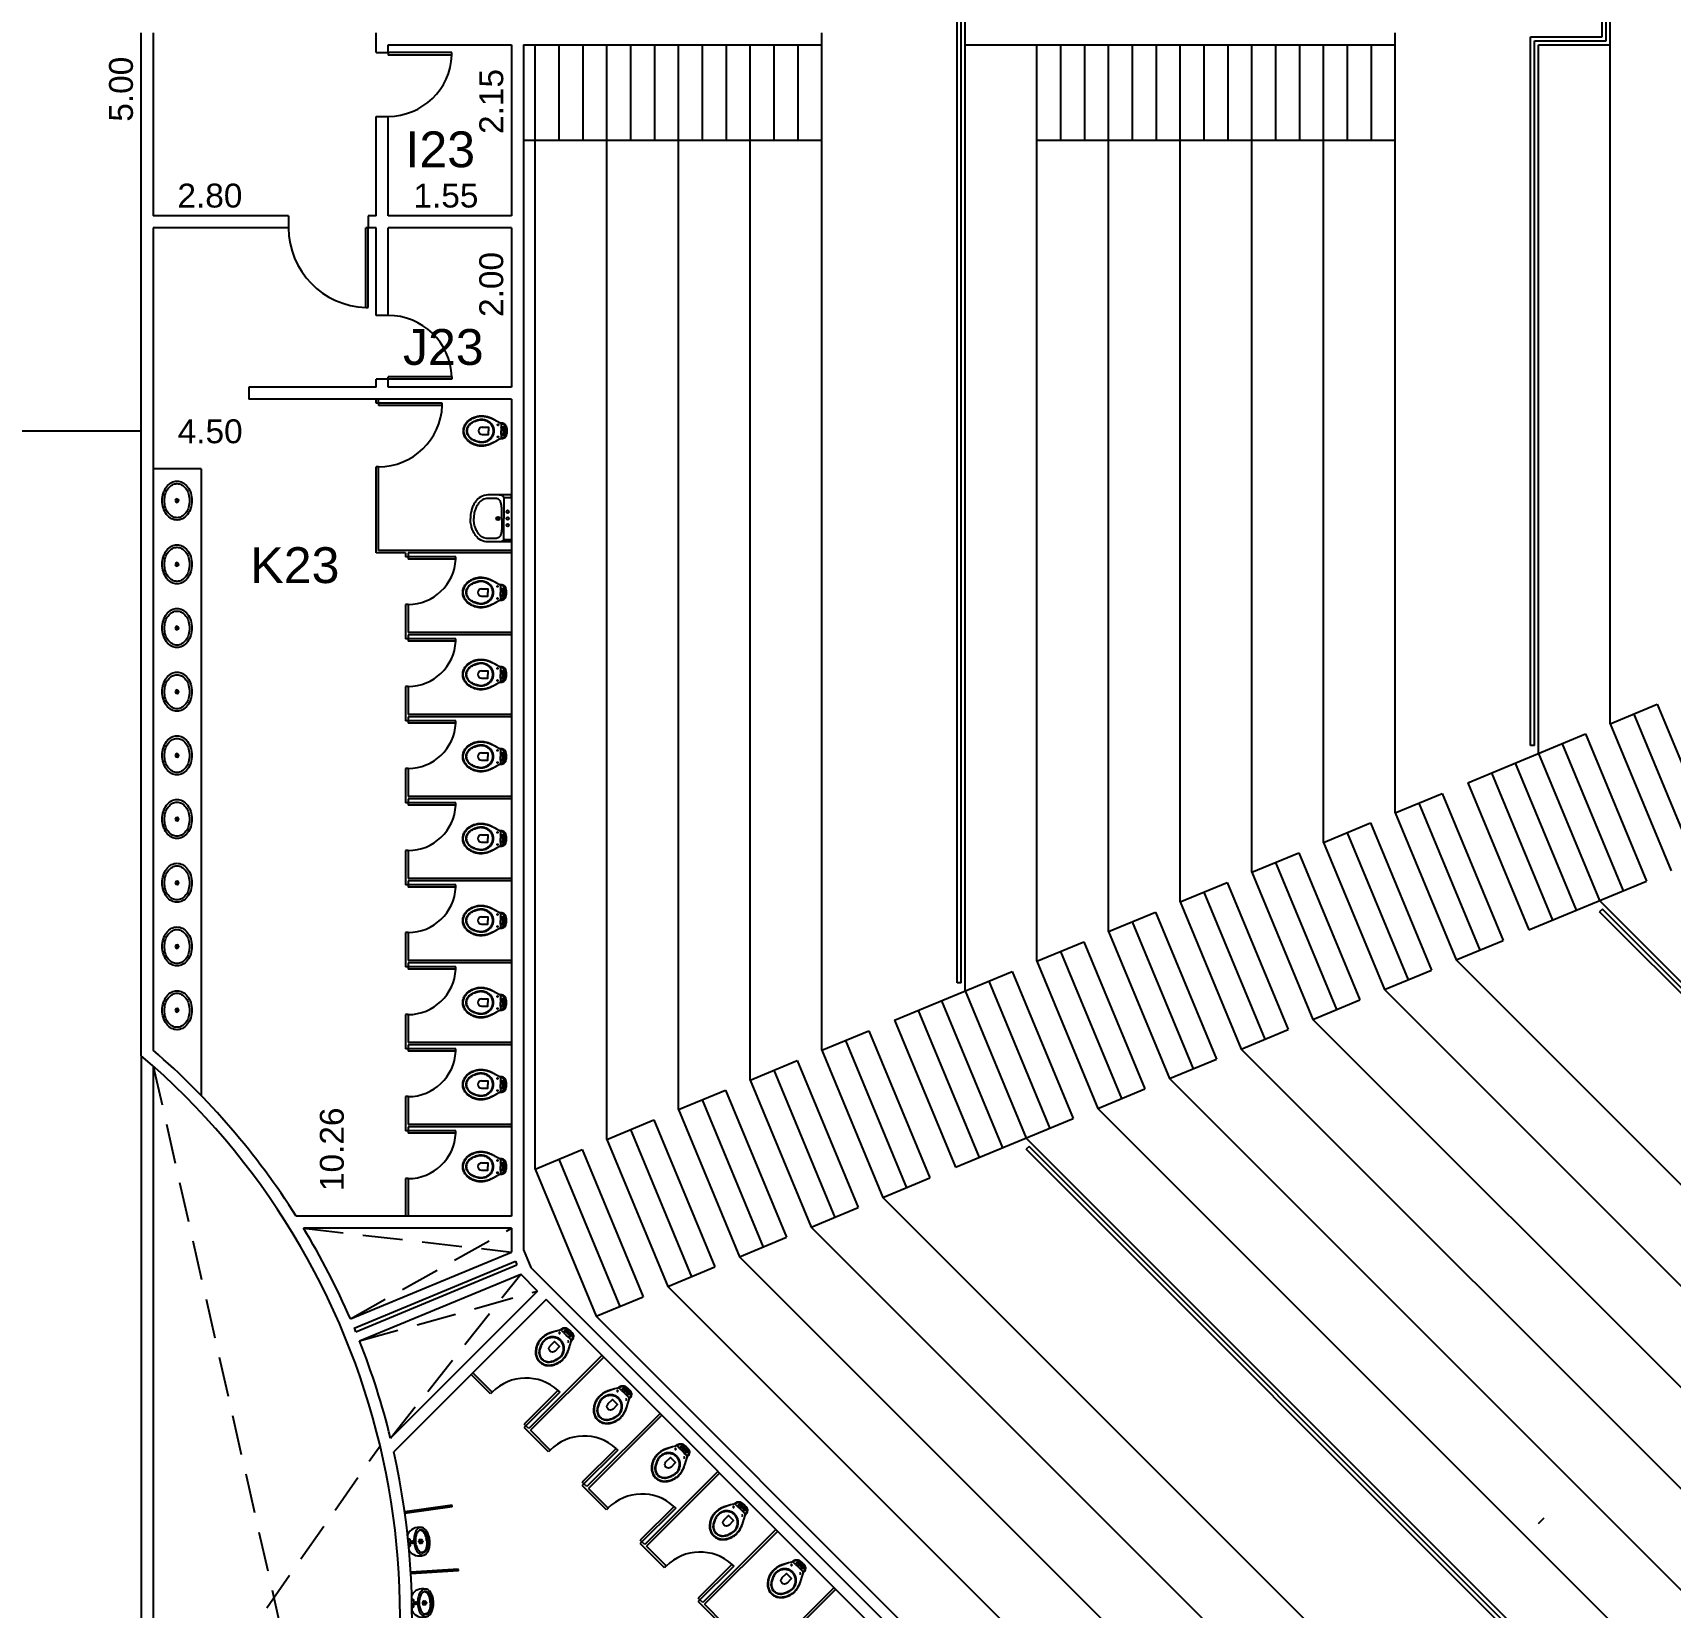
# Model space of a CAD drawing. Extents: x 964 to 1225, y -27 to 210.
# Drawn here: x 1040.62 to 1061.18, y 112.3 to 132.08 of the extents above; entities that cross this region are included whole.
import ezdxf

# ---------------------------------------------------------------- set-up
doc = ezdxf.new("R2010")
doc.units = 0
doc.header["$LTSCALE"] = 2
doc.header["$PDMODE"] = 3
doc.linetypes.add('DASHDOT2', pattern=[12.7, 6.35, -3.175, 0, -3.175])
doc.linetypes.add('HIDDEN', pattern=[0.375, 0.25, -0.125])
doc.layers.get('0').update_dxf_attribs({"linetype": 'CONTINUOUS'})
doc.layers.get('DEFPOINTS').update_dxf_attribs({"linetype": 'CONTINUOUS'})
for name, color, linetype in [('ARQUIBANCADA-ARY', 2, 'CONTINUOUS'), ('DIVISÓRIAS-ARY', 2, 'CONTINUOUS'), ('ESQUADRIA-ARY', 2, 'CONTINUOUS'), ('INDIC-CORTE-TBS', 4, 'DASHDOT2'), ('L_DECA', 7, 'CONTINUOUS'), ('MOBILIÁRIO-ARY', 7, 'CONTINUOUS'), ('PAREDE-ALTA-ARY', 1, 'CONTINUOUS'), ('PEÇAS-SANIT-ARY', 7, 'CONTINUOUS'), ('RAMPA-ARY', 2, 'CONTINUOUS'), ('RAMPA-PROJ-ARY', 7, 'HIDDEN'), ('TEXTO-PB-COR-ARY', 12, 'CONTINUOUS'), ('TEXTO-PB-COTAS-ARY', 12, 'CONTINUOUS')]:
    doc.layers.add(name, color=color, linetype=linetype)
doc.styles.add('ARIAL', font='arial.ttf', dxfattribs={"height": 0.5})
doc.styles.add('SEM_ESCALA', font='arial.ttf')
doc.dimstyles.new('DIMTIC100-ARY', dxfattribs={"dimtxt": 0.3, "dimasz": 0.12, "dimexe": 0.1, "dimexo": 0.15, "dimgap": 0.1, "dimtad": 1, "dimjust": 1, "dimtoh": 1, "dimrnd": 0.01, "dimzin": 0, "dimdsep": 46, "dimtxsty": 'SEM_ESCALA', "dimblk1": 'NONE', "dimblk2": 'NONE', "dimsah": 1, "dimcen": -0.1, "dimdle": 0.06, "dimse1": 1, "dimse2": 1, "dimsd1": 1, "dimsd2": 1, "dimclrd": 1, "dimclre": 1, "dimclrt": 2, "dimadec": 0, "dimazin": 0, "dimtfac": 1, "dimtix": 1, "dimtmove": 2, "dimatfit": 3, "dimldrblk": 'NONE', "dimfxl": 1, "dimtolj": 1, "dimtzin": 0, "dimarcsym": 0})

# ---------------------------------------------------------------- blocks, each defined once
blk = doc.blocks.new('CUB01')
at = {"layer": 'L_DECA'}
blk.add_lwpolyline([(-24.5, -18.7, 0.124977), (-22.8, -25.6, 0.105809), (-17.3, -31.9, 0.086634), (-9.6, -35.9, 0.076682), (0, -37.4, 0.076682), (9.6, -35.9, 0.086634), (17.3, -31.9, 0.105809), (22.8, -25.6, 0.124977), (24.5, -18.7, 0.124977), (22.8, -11.8, 0.105809), (17.3, -5.5, 0.086634), (9.6, -1.5, 0.076682), (0, 0, 0.076682), (-9.6, -1.5, 0.086634), (-17.3, -5.5, 0.105809), (-22.8, -11.8, 0.124977)], format="xyb", close=True, dxfattribs=at)
at = {"layer": 'L_DECA', "color": 1}
blk.add_lwpolyline([(0.1, -2.9, 0.074123), (-8.3, -4.1, 0.084852), (-15, -7.5, 0.106323), (-19.8, -12.9, 0.128843), (-21.3, -18.6, 0.128843), (-19.8, -24.4, 0.106323), (-15, -29.8, 0.084852), (-8.3, -33.1, 0.074123), (0.1, -34.4, 0.074123), (8.6, -33.1, 0.084852), (15.3, -29.8, 0.106323), (20, -24.4, 0.128843), (21.5, -18.6, 0.128843), (20, -12.9, 0.106323), (15.3, -7.5, 0.084852), (8.6, -4.1, 0.074123)], format="xyb", close=True, dxfattribs=at)
for radius in [2.25, 1.06]:
    blk.add_circle((0.1, -18.7), radius, dxfattribs=at)
blk = doc.blocks.new('DUO04')
at = {"layer": 'L_DECA'}
blk.add_line((-27.8, 0), (27.8, 0), dxfattribs=at)
at = {"layer": 'L_DECA', "color": 1}
for p, q in [((-26.5, -9.9), (-26.5, 0)), ((26.5, -9.9), (26.5, 0)), ((-26.5, -9.9), (0, -9.9)), ((26.5, -9.9), (0, -9.9))]:
    blk.add_line(p, q, dxfattribs=at)
at = {"layer": 'L_DECA', "color": 7}
for points in [[(-27.8, 0), (-27.8, 0), (-28.5, -0.1), (-29.1, -0.3), (-29.4, -0.8), (-29.5, -1.4), (-29.5, -23.9)], [(27.8, 0), (27.8, 0), (28.5, -0.1), (29.1, -0.3), (29.4, -0.8), (29.5, -1.4), (29.5, -23.9)], [(-29.5, -23.9), (-29.5, -29.7), (-29.5, -29.7), (-29.4, -32.1), (-28.9, -34.4), (-28.2, -36.5), (-27.2, -38.6), (-26.1, -40.5), (-24.7, -42.2), (-23.1, -43.8), (-21.3, -45.2), (-21.3, -45.2), (-20.2, -45.9), (-19.1, -46.6), (-18, -47.2), (-16.9, -47.9), (-15.7, -48.4), (-14.5, -49), (-13.3, -49.4), (-12.1, -49.9), (-10.8, -50.3), (-9.5, -50.5), (-8.2, -50.9), (-6.7, -51.1), (-4.8, -51.4), (-2.9, -51.5), (-1.4, -51.5), (0, -51.5)], [(29.5, -23.9), (29.5, -29.7), (29.5, -29.7), (29.4, -32.1), (28.9, -34.4), (28.2, -36.5), (27.2, -38.6), (26.1, -40.5), (24.7, -42.2), (23.1, -43.8), (21.3, -45.2), (21.3, -45.2), (20.2, -45.9), (19.1, -46.6), (18, -47.2), (16.9, -47.9), (15.7, -48.4), (14.5, -49), (13.3, -49.4), (12.1, -49.9), (10.8, -50.3), (9.5, -50.5), (8.2, -50.9), (6.7, -51.1), (4.8, -51.4), (2.9, -51.5), (1.4, -51.5), (0, -51.5)]]:
    blk.add_lwpolyline(points, dxfattribs=at)
at = {"layer": 'L_DECA', "color": 1}
for points in [[(-26.5, -9.9), (-26.9, -10), (-27.5, -10.1), (-28, -10.6), (-28.4, -11.2), (-28.7, -11.9), (-29, -12.7), (-29.2, -13.7), (-29.4, -15), (-29.5, -16.8)], [(0, -12.4), (0, -12.4), (-0.8, -12.4), (-1.4, -12.4), (-1.1, -12.4), (-1.8, -12.4), (-2.5, -12.4), (-3.3, -12.4), (-3.9, -12.4), (-4.7, -12.4), (-7.9, -12.4), (-8.6, -12.4), (-9.3, -12.4), (-10, -12.4), (-10.7, -12.4), (-11.4, -12.4), (-12, -12.4), (-12.7, -12.4), (-12.7, -12.4), (-13.7, -12.4), (-14.7, -12.5), (-15.8, -12.6), (-16.8, -12.8), (-17.8, -13), (-18.8, -13.2), (-19.8, -13.5), (-20.8, -13.7), (-20.8, -13.7), (-21.7, -14.1), (-22.6, -14.7), (-23.3, -15.4), (-23.9, -16.1), (-24.5, -17), (-24.8, -18), (-25.1, -19), (-25.2, -20), (-25.2, -20), (-25.2, -21.8), (-25.2, -23.1), (-25.2, -23.9)], [(0, -12.4), (0, -12.4), (0.8, -12.4), (1.4, -12.4), (1.1, -12.4), (1.8, -12.4), (2.5, -12.4), (3.3, -12.4), (3.9, -12.4), (4.7, -12.4), (7.9, -12.4), (8.6, -12.4), (9.3, -12.4), (10, -12.4), (10.7, -12.4), (11.4, -12.4), (12, -12.4), (12.7, -12.4), (12.7, -12.4), (13.7, -12.4), (14.7, -12.5), (15.8, -12.6), (16.8, -12.8), (17.8, -13), (18.8, -13.2), (19.8, -13.5), (20.8, -13.7), (20.8, -13.7), (21.7, -14.1), (22.6, -14.7), (23.3, -15.4), (23.9, -16.1), (24.5, -17), (24.8, -18), (25.1, -19), (25.2, -20), (25.2, -20), (25.2, -21.8), (25.2, -23.1), (25.2, -23.9)], [(26.5, -9.9), (26.9, -10), (27.5, -10.1), (28, -10.6), (28.4, -11.2), (28.7, -11.9), (29, -12.7), (29.2, -13.7), (29.4, -15), (29.5, -16.8)], [(-25.2, -23.9), (-25.2, -27.3), (-25.2, -29.6), (-25.2, -29.6), (-25, -31.4), (-24.8, -33.1), (-24.2, -34.8), (-23.5, -36.3), (-22.6, -37.8), (-21.6, -39.1), (-20.4, -40.4), (-19.1, -41.4), (-19.1, -41.4), (-18.1, -42.1), (-17.1, -42.7), (-16.2, -43.3), (-15.2, -43.9), (-14.1, -44.4), (-13, -44.8), (-11.9, -45.3), (-10.8, -45.7), (-9.7, -46.1), (-8.6, -46.4), (-6.7, -46.8), (-5.2, -47), (-3.3, -47.2), (-2.1, -47.2), (-1, -47.2), (0, -47.2)], [(25.2, -23.9), (25.2, -27.3), (25.2, -29.6), (25.2, -29.6), (25, -31.4), (24.8, -33.1), (24.2, -34.8), (23.5, -36.3), (22.6, -37.8), (21.6, -39.1), (20.4, -40.4), (19.1, -41.4), (19.1, -41.4), (18.1, -42.1), (17.1, -42.7), (16.2, -43.3), (15.2, -43.9), (14.1, -44.4), (13, -44.8), (11.9, -45.3), (10.8, -45.7), (9.7, -46.1), (8.6, -46.4), (6.7, -46.8), (5.2, -47), (3.3, -47.2), (2.1, -47.2), (1, -47.2), (0, -47.2)]]:
    blk.add_lwpolyline(points, dxfattribs=at)
for centre, radius in [((-8.5, -4.9), 1.75), ((0, -17), 2.25), ((0, -4.9), 1.75), ((0, -17), 0.981), ((8.5, -4.9), 1.75)]:
    blk.add_circle(centre, radius, dxfattribs=at)
blk = doc.blocks.new('RAV10')
at = {"layer": 'L_DECA'}
blk.add_lwpolyline([(4.6, -12.9), (8.2, -12.9), (8.2, -12.9), (8.7, -13), (9.2, -13.2), (9.6, -13.5), (9.9, -14), (10.1, -14.3), (10.1, -14.3), (10.1, -14.3), (10.1, -14.3), (10.1, -14.3), (10.1, -14.3), (12.2, -18), (12.2, -18), (12.5, -18.6), (12.8, -19.1), (13.1, -19.6), (13.3, -20.1), (13.3, -20.1), (13.6, -20.6), (13.9, -21.1), (14.2, -21.5), (14.5, -22.1), (14.7, -22.6), (15, -23.1), (15.3, -23.6), (15.5, -24.1), (15.5, -24.1), (15.9, -24.8), (16.3, -25.6), (16.6, -26.3), (16.9, -27), (17.2, -27.8), (17.5, -28.6), (17.8, -29.4), (18, -30.2), (18, -30.2), (18.3, -31.4), (18.6, -32.6), (18.8, -33.9), (19, -35.2), (19.1, -36.4), (19.1, -37.7), (19.1, -39), (19, -40.3), (19, -40.3), (18.8, -41.6), (18.6, -42.9), (18.2, -44.2), (17.9, -45.5), (17.4, -46.8), (16.9, -48), (16.4, -49.3), (15.8, -50.4), (15.8, -50.4), (15.2, -51.4), (14.6, -52.3), (13.9, -53.1), (13.3, -53.9), (12.5, -54.8), (11.7, -55.5), (10.9, -56.3), (10.1, -57), (10.1, -57), (9, -57.8), (7.9, -58.5), (6.6, -59.1), (5.4, -59.6), (4.1, -60), (2.8, -60.3), (1.4, -60.4), (0, -60.5), (0, -60.5), (-1.4, -60.4), (-2.7, -60.3), (-4, -60), (-5.3, -59.6), (-6.6, -59.1), (-7.8, -58.5), (-9, -57.8), (-10.1, -57), (-10.1, -57), (-10.9, -56.3), (-11.7, -55.5), (-12.5, -54.8), (-13.2, -53.9), (-13.9, -53.1), (-14.5, -52.3), (-15.1, -51.4), (-15.7, -50.4), (-15.7, -50.4), (-16.3, -49.3), (-16.9, -48), (-17.4, -46.8), (-17.8, -45.5), (-18.2, -44.2), (-18.5, -42.9), (-18.7, -41.6), (-19, -40.3), (-19, -40.3), (-19, -39), (-19, -37.7), (-19, -36.4), (-18.9, -35.2), (-18.7, -33.9), (-18.5, -32.6), (-18.2, -31.4), (-17.9, -30.2), (-17.9, -30.2), (-17.7, -29.4), (-17.4, -28.6), (-17.1, -27.8), (-16.9, -27), (-16.6, -26.3), (-16.2, -25.6), (-15.8, -24.8), (-15.5, -24.1), (-15.5, -24.1), (-15.2, -23.6), (-15, -23.1), (-14.7, -22.6), (-14.4, -22.1), (-14.2, -21.5), (-13.9, -21.1), (-13.6, -20.6), (-13.3, -20.1), (-13.3, -20.1), (-13.1, -19.6), (-12.8, -19.1), (-12.4, -18.6), (-12.1, -18), (-10.1, -14.3), (-10.1, -14.3), (-10.1, -14.3), (-10.1, -14.3), (-10.1, -14.3), (-10.1, -14.3), (-9.8, -14), (-9.8, -14), (-9.6, -13.5), (-9.1, -13.2), (-8.6, -13), (-8.1, -12.9), (-4.5, -12.9)], dxfattribs=at)
at = {"layer": 'L_DECA', "color": 1}
for points in [[(12.2, -18), (13.3, -20.1), (13.3, -20.1), (13.6, -20.6), (13.8, -21.1), (14.1, -21.5), (14.3, -22.1), (14.5, -22.6), (14.7, -23.1), (15, -23.6), (15.2, -24.1), (15.2, -24.1), (15.5, -24.8), (15.9, -25.6), (16.2, -26.3), (16.6, -27.1), (16.9, -27.8), (17.1, -28.5), (17.4, -29.4), (17.6, -30.2), (17.6, -30.2), (17.9, -31.4), (18.1, -32.6), (18.3, -33.9), (18.5, -35.2), (18.5, -36.4), (18.5, -37.7), (18.5, -39), (18.4, -40.3), (18.4, -40.3), (18.2, -41.6), (17.9, -42.9), (17.6, -44.2), (17.2, -45.5), (16.7, -46.8), (16.2, -48), (15.6, -49.3), (15, -50.4), (15, -50.4), (14.4, -51.2), (13.9, -52), (13.3, -52.8), (12.8, -53.5), (12.2, -54.2), (11.5, -54.9), (10.9, -55.5), (10.1, -56.2), (10.1, -56.2), (9, -57.1), (7.9, -57.8), (6.6, -58.4), (5.4, -58.9), (4.1, -59.3), (2.8, -59.6), (1.4, -59.8), (0, -59.8), (0, -59.8), (-1.4, -59.8), (-2.7, -59.6), (-4.1, -59.3), (-5.3, -58.9), (-6.6, -58.4), (-7.8, -57.8), (-9, -57.1), (-10.1, -56.2), (-10.1, -56.2), (-10.8, -55.5), (-11.5, -54.9), (-12.1, -54.2), (-12.7, -53.5), (-13.3, -52.8), (-13.9, -52), (-14.4, -51.2), (-14.9, -50.4), (-14.9, -50.4), (-15.5, -49.3), (-16.1, -48), (-16.6, -46.8), (-17.1, -45.5), (-17.5, -44.2), (-17.9, -42.9), (-18.1, -41.6), (-18.3, -40.3), (-18.3, -40.3), (-18.4, -39.1), (-18.5, -37.7), (-18.5, -36.4), (-18.4, -35.2), (-18.2, -33.9), (-18, -32.6), (-17.8, -31.4), (-17.5, -30.2), (-17.5, -30.2), (-17.3, -29.4), (-17, -28.6), (-16.8, -27.8), (-16.5, -27.1), (-16.2, -26.3), (-15.8, -25.6), (-15.5, -24.8), (-15.2, -24.1), (-15.2, -24.1), (-15, -23.6), (-14.7, -23.1), (-14.5, -22.6), (-14.2, -22.1), (-14, -21.5), (-13.7, -21.1), (-13.5, -20.6), (-13.2, -20.1), (-12.1, -18)], [(-7.7, -9.4), (-8.1, -10.1), (-8.5, -10.8), (-8.6, -11.4), (-8.8, -12.2), (-8.8, -13.1)], [(-5.1, -12.9), (-5.1, -9.7), (-5.1, -7.8), (-5.1, -7.8), (-5.2, -7.6), (-5.3, -7.5), (-5.5, -7.4), (-5.9, -7.6), (-5.9, -7.6), (-6.4, -8), (-7.1, -8.6), (-7.7, -9.4)], [(5.1, -9.3), (5, -8.9), (4.6, -8.3), (3.9, -7.8), (3.1, -7.7), (0, -7.7), (-3.1, -7.7), (-3.1, -7.7), (-3.9, -7.8), (-4.5, -8.3), (-5, -8.9), (-5.1, -9.7)], [(4.6, -12.9), (4.6, -12.9), (4.2, -12.9), (3.9, -12.6), (3.6, -12.4), (3.6, -12), (3.6, -10.7), (3.6, -10.7), (3.6, -10.5), (3.6, -10.4), (3.7, -10.2), (3.9, -10.1), (3.9, -10.1), (3.9, -9.9), (3.9, -9.7), (3.8, -9.5), (3.6, -9.4), (0, -9.4), (-3.5, -9.4), (-3.5, -9.4), (-3.7, -9.5), (-3.9, -9.7), (-3.9, -9.9), (-3.8, -10.1), (-3.8, -10.1), (-3.6, -10.2), (-3.6, -10.4), (-3.5, -10.5), (-3.5, -10.7), (-3.5, -12), (-3.5, -12), (-3.6, -12.4), (-3.8, -12.6), (-4.1, -12.9), (-4.5, -12.9)], [(3.7, -10.3), (0, -10.3), (-3.6, -10.3)], [(5.1, -12.9), (5.1, -9.7), (5.1, -7.8), (5.1, -7.8), (5.2, -7.6), (5.3, -7.5), (5.5, -7.4), (5.9, -7.6), (5.9, -7.6), (6.4, -8), (7.1, -8.6), (7.7, -9.4)], [(7.7, -9.4), (8.1, -10.1), (8.5, -10.8), (8.6, -11.4), (8.8, -12.2), (8.8, -13.1)], [(-12.9, -30.2), (-12.9, -30.2), (-12.4, -29.3), (-11.9, -28.4), (-11.2, -27.7), (-10.6, -26.9), (-9.9, -26.2), (-9.2, -25.6), (-8.4, -25), (-7.5, -24.4), (-6.7, -23.9), (-5.8, -23.5), (-4.9, -23.1), (-3.9, -22.8), (-3, -22.6), (-2, -22.4), (-1, -22.3), (0, -22.2), (0, -22.2), (1, -22.3), (2, -22.4), (3, -22.6), (4, -22.8), (5, -23.1), (5.8, -23.5), (6.8, -23.9), (7.6, -24.4), (8.5, -25), (9.3, -25.6), (10, -26.2), (10.6, -26.9), (11.3, -27.7), (12, -28.4), (12.5, -29.3), (13, -30.2), (13, -30.2), (13.6, -31.3), (14, -32.6), (14.3, -33.8), (14.6, -35.1), (14.7, -36.4), (14.7, -37.7), (14.7, -39), (14.4, -40.3), (14.4, -40.3), (14.2, -41.6), (13.8, -42.9), (13.4, -44.2), (12.9, -45.5), (12.4, -46.8), (11.7, -48), (11.1, -49.3), (10.4, -50.4), (10.4, -50.4), (9.4, -51.7), (8.4, -52.8), (7.2, -53.8), (5.9, -54.6), (4.5, -55.2), (3.1, -55.8), (1.5, -56.1), (0, -56.2), (0, -56.2), (-1.5, -56.1), (-3.1, -55.8), (-4.4, -55.2), (-5.8, -54.6), (-7.1, -53.8), (-8.3, -52.8), (-9.3, -51.7), (-10.3, -50.4), (-10.3, -50.4), (-11, -49.3), (-11.7, -48), (-12.3, -46.8), (-12.8, -45.5), (-13.3, -44.2), (-13.7, -42.9), (-14.1, -41.6), (-14.4, -40.3), (-14.4, -40.3), (-14.6, -39), (-14.7, -37.7), (-14.6, -36.4), (-14.5, -35.1), (-14.2, -33.8), (-13.9, -32.6), (-13.5, -31.3), (-12.9, -30.2)], [(-12, -30.2), (-12, -30.2), (-11.5, -29.4), (-11, -28.6), (-10.4, -27.9), (-9.8, -27.2), (-9.1, -26.7), (-8.5, -26.1), (-7.7, -25.5), (-6.9, -25), (-6.1, -24.6), (-5.3, -24.2), (-4.5, -23.9), (-3.6, -23.6), (-2.8, -23.4), (-1.8, -23.2), (-0.9, -23.2), (0, -23.1), (0, -23.1), (0.9, -23.2), (1.9, -23.2), (2.8, -23.4), (3.6, -23.6), (4.5, -23.9), (5.4, -24.2), (6.2, -24.6), (7, -25), (7.7, -25.5), (8.5, -26.1), (9.2, -26.7), (9.8, -27.2), (10.4, -27.9), (11, -28.6), (11.5, -29.4), (12, -30.2), (12, -30.2), (12.7, -31.3), (13.2, -32.6), (13.6, -33.8), (13.9, -35), (14.1, -36.4), (14.1, -37.7), (14.1, -39), (13.9, -40.3), (13.9, -40.3), (13.6, -41.7), (13.2, -43), (12.8, -44.3), (12.3, -45.5), (11.7, -46.9), (11.1, -48.1), (10.4, -49.3), (9.6, -50.4), (9.6, -50.4), (8.8, -51.6), (7.8, -52.6), (6.7, -53.5), (5.5, -54.2), (4.2, -54.8), (2.8, -55.3), (1.5, -55.5), (0, -55.7), (0, -55.7), (-1.5, -55.5), (-2.8, -55.3), (-4.2, -54.8), (-5.4, -54.2), (-6.6, -53.5), (-7.7, -52.6), (-8.7, -51.6), (-9.6, -50.4), (-9.6, -50.4), (-10.3, -49.3), (-11, -48.1), (-11.7, -46.9), (-12.2, -45.5), (-12.7, -44.3), (-13.1, -43), (-13.5, -41.7), (-13.8, -40.3), (-13.8, -40.3), (-14, -39), (-14.1, -37.7), (-14, -36.4), (-13.9, -35), (-13.6, -33.8), (-13.2, -32.6), (-12.7, -31.3), (-12, -30.2)], [(-4.5, -37), (-4.5, -29), (0, -29)], [(4.6, -37), (4.6, -29), (0, -29)]]:
    blk.add_lwpolyline(points, dxfattribs=at)
at = {"layer": 'L_DECA', "color": 7}
for points in [[(10.1, -14.3), (10.1, -14.3), (10.1, -14.3), (10.1, -14.3), (10.1, -14.3), (10.1, -14.3), (9.6, -11.3), (9.6, -11.3), (9.3, -10.2), (8.9, -9.3), (8.3, -8.5), (7.7, -7.7), (6.9, -7), (6.1, -6.5), (5.1, -6.2), (4.1, -5.9), (4.1, -5.9), (3.6, -5.8), (3.1, -5.7), (2.6, -5.6), (2, -5.6), (1.5, -5.6), (1, -5.5), (0.5, -5.5), (0, -5.5), (0, -5.5), (-0.5, -5.5), (-1, -5.5), (-1.5, -5.6), (-2, -5.6), (-2.5, -5.6), (-3, -5.7), (-3.5, -5.8), (-4, -5.9), (-4, -5.9), (-5, -6.2), (-6, -6.5), (-6.9, -7), (-7.6, -7.7), (-8.2, -8.5), (-8.8, -9.3), (-9.3, -10.2), (-9.6, -11.3), (-10, -14.3), (-10, -14.3), (-10, -14.3), (-10, -14.3), (-10, -14.3), (-10.1, -14.3)], [(-4.5, -12.9), (0, -12.9)], [(4.6, -12.9), (0, -12.9)]]:
    blk.add_lwpolyline(points, dxfattribs=at)
at = {"layer": 'L_DECA', "color": 1}
for centre in [(-7.6, -17), (7.6, -17)]:
    blk.add_circle(centre, 0.672, dxfattribs=at)
blk.add_arc((0, -37), 4.56, 180, 0, dxfattribs=at)
blk = doc.blocks.new('MIC01')
at = {"layer": 'L_DECA'}
blk.add_line((-10, 0), (10, 0), dxfattribs=at)
at = {"layer": 'L_DECA', "color": 1}
for p, q in [((-5.3, 0), (-4.5, -2.2)), ((5.3, 0), (4.5, -2.2)), ((-4.5, -2.2), (0, -2.2)), ((4.5, -2.2), (0, -2.2))]:
    blk.add_line(p, q, dxfattribs=at)
for points in [[(0, -7.1, 0.058109), (-7, -8, 0.07175), (-12.3, -10.1, 0.106494), (-16.3, -13.6, 0.158235), (-17.4, -17.1, 0.158235)], [(0, -23.1, -0.04416), (-5.4, -22.6, -0.058504), (-9.4, -21.4, -0.100522), (-12.6, -19.1, -0.041446), (-13.7, -17.2, -0.101301), (-14.1, -15.3, -0.003595), (-14.1, -15.1)], [(17.4, -17.1, 0.158235), (16.3, -13.6, 0.106494), (12.3, -10.1, 0.07175), (7, -8, 0.058109), (0, -7.1, 0.058109)], [(0, -23.1, 0.04416), (5.4, -22.6, 0.058504), (9.4, -21.4, 0.100522), (12.6, -19.1, 0.041446), (13.7, -17.2, 0.101301), (14.1, -15.3, 0.003595), (14.1, -15.1)]]:
    blk.add_lwpolyline(points, format="xyb", dxfattribs=at)
at = {"layer": 'L_DECA'}
blk.add_lwpolyline([(-17.4, -17.1, 0.158235), (-16.3, -20.6, 0.106494), (-12.3, -24.1, 0.07175), (-7, -26.2, 0.058109), (0, -27, 0.058109), (7, -26.2, 0.07175), (12.3, -24.1, 0.106494), (16.3, -20.6, 0.158235), (17.4, -17.1, 0.158235)], format="xyb", dxfattribs=at)
at = {"layer": 'L_DECA', "color": 1}
blk.add_lwpolyline([(0, -9, 0.056411), (-5.8, -9.7, 0.070161), (-10.3, -11.4, 0.106104), (-13.6, -14.3, 0.161988), (-14.5, -17.1, 0.161988), (-13.6, -19.9, 0.106104), (-10.3, -22.8, 0.070161), (-5.8, -24.5, 0.056411), (0, -25.1, 0.056411), (5.8, -24.5, 0.070161), (10.3, -22.8, 0.106104), (13.6, -19.9, 0.161988), (14.5, -17.1, 0.161988), (13.6, -14.3, 0.106104), (10.3, -11.4, 0.070161), (5.8, -9.7, 0.056411)], format="xyb", close=True, dxfattribs=at)
for centre, radius in [((-2, -14.6), 0.51), ((-2, -16.7), 0.51), ((0, -4.7), 1.76), ((0, -4.7), 0.844), ((0, -13.6), 0.51), ((0, -15.7), 0.51), ((0, -17.8), 0.51), ((2, -14.6), 0.51), ((2, -16.7), 0.51)]:
    blk.add_circle(centre, radius, dxfattribs=at)
at = {"layer": 'L_DECA'}
for centre, start, end in [((-2.6, -13.5), 118.7979, 195.9069), ((2.6, -13.5), 344.0931, 61.2021)]:
    blk.add_arc(centre, 15.4, start, end, dxfattribs=at)
blk = doc.blocks.new('*D44')
at = {"layer": 'DEFPOINTS', "color": 0, "linetype": 'ByBlock', "ltscale": 0.5}
for p in [(1036.98, 127.077), (1041.98, 127.077), (1041.98, 127.077)]:
    blk.add_point(p, dxfattribs=at)
at = {"color": 2, "linetype": 'ByBlock', "ltscale": 0.5, "insert": (1037.689, 127.33), "char_height": 0.3, "attachment_point": 5, "style": 'SEM_ESCALA'}
blk.add_mtext('\\A1;5.00', dxfattribs=at)
blk = doc.blocks.new('_NONE')
at = {"color": 0, "linetype": 'ByBlock', "ltscale": 0.5}
blk.add_circle((0, 0), 0.25, dxfattribs=at)
blk = doc.blocks.new('*D45')
at = {"layer": 'DEFPOINTS', "color": 0, "linetype": 'ByBlock', "ltscale": 0.5}
for p in [(1041.98, 132.077), (1041.98, 127.077), (1041.98, 127.077)]:
    blk.add_point(p, dxfattribs=at)
at = {"color": 2, "linetype": 'ByBlock', "ltscale": 0.5, "insert": (1041.727, 131.368), "char_height": 0.3, "attachment_point": 5, "rotation": 90, "style": 'SEM_ESCALA'}
blk.add_mtext('\\A1;5.00', dxfattribs=at)
blk = doc.blocks.new('*D57')
at = {"layer": 'DEFPOINTS', "color": 0, "linetype": 'ByBlock', "ltscale": 0.5}
for p in [(1042.13, 129.777), (1044.93, 129.777), (1044.93, 129.777)]:
    blk.add_point(p, dxfattribs=at)
at = {"color": 2, "linetype": 'ByBlock', "ltscale": 0.5, "insert": (1042.842, 130.03), "char_height": 0.3, "attachment_point": 5, "style": 'SEM_ESCALA'}
blk.add_mtext('\\A1;2.80', dxfattribs=at)
blk = doc.blocks.new('*D58')
at = {"layer": 'DEFPOINTS', "color": 0, "linetype": 'ByBlock', "ltscale": 0.5}
for p in [(1046.63, 131.927), (1046.63, 129.777), (1046.63, 129.777)]:
    blk.add_point(p, dxfattribs=at)
at = {"color": 2, "linetype": 'ByBlock', "ltscale": 0.5, "insert": (1046.377, 131.214), "char_height": 0.3, "attachment_point": 5, "rotation": 90, "style": 'SEM_ESCALA'}
blk.add_mtext('\\A1;2.15', dxfattribs=at)
blk = doc.blocks.new('*D59')
at = {"layer": 'DEFPOINTS', "color": 0, "linetype": 'ByBlock', "ltscale": 0.5}
for p in [(1046.63, 129.627), (1046.63, 127.627), (1046.63, 127.627)]:
    blk.add_point(p, dxfattribs=at)
at = {"color": 2, "linetype": 'ByBlock', "ltscale": 0.5, "insert": (1046.377, 128.916), "char_height": 0.3, "attachment_point": 5, "rotation": 90, "style": 'SEM_ESCALA'}
blk.add_mtext('\\A1;2.00', dxfattribs=at)
blk = doc.blocks.new('*D60')
at = {"layer": 'DEFPOINTS', "color": 0, "linetype": 'ByBlock', "ltscale": 0.5}
for p in [(1045.08, 129.777), (1046.63, 129.777), (1046.63, 129.777)]:
    blk.add_point(p, dxfattribs=at)
at = {"color": 2, "linetype": 'ByBlock', "ltscale": 0.5, "insert": (1045.806, 130.03), "char_height": 0.3, "attachment_point": 5, "style": 'SEM_ESCALA'}
blk.add_mtext('\\A1;1.55', dxfattribs=at)
blk = doc.blocks.new('*D61')
at = {"layer": 'DEFPOINTS', "color": 0, "linetype": 'ByBlock', "ltscale": 0.5}
for p in [(1042.13, 127.233), (1046.63, 127.233), (1046.63, 126.817)]:
    blk.add_point(p, dxfattribs=at)
at = {"color": 2, "linetype": 'ByBlock', "ltscale": 0.5, "insert": (1042.845, 127.07), "char_height": 0.3, "attachment_point": 5, "style": 'SEM_ESCALA'}
blk.add_mtext('\\A1;4.50', dxfattribs=at)
blk = doc.blocks.new('*D62')
at = {"layer": 'DEFPOINTS', "color": 0, "linetype": 'ByBlock', "ltscale": 0.5}
for p in [(1043.925, 127.477), (1044.628, 127.477), (1043.925, 117.214)]:
    blk.add_point(p, dxfattribs=at)
at = {"color": 2, "linetype": 'ByBlock', "ltscale": 0.5, "insert": (1044.375, 118.055), "char_height": 0.3, "attachment_point": 5, "rotation": 90, "style": 'SEM_ESCALA'}
blk.add_mtext('\\A1;10.26', dxfattribs=at)

msp = doc.modelspace()

# ---------------------------------------------------------------- linework, layer by layer
at = {"layer": 'ARQUIBANCADA-ARY'}
for p, q in [((1052.327, 120.044), (1052.327, 149.111)), ((1060.377, 131.977), (1060.377, 137.177)), ((1060.427, 131.927), (1060.427, 137.227)), ((1060.327, 132.027), (1060.327, 137.127)), ((1057.727, 131.927), (1057.727, 132.077)), ((1059.427, 132.027), (1060.327, 132.027)), ((1046.927, 117.807), (1046.927, 131.927)), ((1047.227, 130.727), (1047.227, 131.927)), ((1047.527, 130.727), (1047.527, 131.927)), ((1047.827, 118.18), (1047.827, 131.927)), ((1048.127, 130.727), (1048.127, 131.927)), ((1048.427, 130.727), (1048.427, 131.927)), ((1048.727, 118.553), (1048.727, 131.927)), ((1049.027, 130.727), (1049.027, 131.927)), ((1049.327, 130.727), (1049.327, 131.927)), ((1049.627, 118.925), (1049.627, 131.927)), ((1049.927, 130.727), (1049.927, 131.927)), ((1050.227, 130.727), (1050.227, 131.927)), ((1050.527, 119.298), (1050.527, 131.927)), ((1052.327, 131.927), (1057.727, 131.927)), ((1053.227, 120.417), (1053.227, 131.927)), ((1053.527, 130.727), (1053.527, 131.927)), ((1053.827, 130.727), (1053.827, 131.927)), ((1054.127, 120.789), (1054.127, 131.927)), ((1054.427, 130.727), (1054.427, 131.927)), ((1054.727, 130.727), (1054.727, 131.927)), ((1055.027, 121.162), (1055.027, 131.927)), ((1055.327, 130.727), (1055.327, 131.927)), ((1055.627, 130.727), (1055.627, 131.927)), ((1055.927, 121.535), (1055.927, 131.927)), ((1056.227, 130.727), (1056.227, 131.927)), ((1056.527, 130.727), (1056.527, 131.927)), ((1056.827, 121.908), (1056.827, 131.927)), ((1057.127, 130.727), (1057.127, 131.927)), ((1057.427, 130.727), (1057.427, 131.927)), ((1057.727, 122.28), (1057.727, 131.927)), ((1059.477, 131.977), (1060.377, 131.977)), ((1059.527, 131.927), (1060.427, 131.927)), ((1059.527, 123.026), (1059.527, 131.927)), ((1060.427, 123.399), (1060.427, 131.927)), ((1046.78, 130.727), (1050.527, 130.727)), ((1053.227, 130.727), (1057.727, 130.727)), ((1060.427, 123.399), (1061.018, 123.644)), ((1061.018, 123.644), (1061.784, 121.796)), ((1060.427, 123.399), (1061.192, 121.551)), ((1060.723, 123.521), (1061.488, 121.674)), ((1058.64, 122.659), (1060.118, 123.271)), ((1060.118, 123.271), (1060.884, 121.423)), ((1059.527, 123.026), (1060.292, 121.178)), ((1059.823, 123.149), (1060.588, 121.301)), ((1058.936, 122.781), (1059.701, 120.933)), ((1059.231, 122.904), (1059.997, 121.056)), ((1058.64, 122.659), (1059.405, 120.811)), ((1057.727, 122.28), (1058.318, 122.525)), ((1058.023, 122.403), (1058.788, 120.555)), ((1058.318, 122.525), (1059.084, 120.678)), ((1056.827, 121.908), (1057.418, 122.153)), ((1057.418, 122.153), (1058.184, 120.305)), ((1057.727, 122.28), (1058.492, 120.433)), ((1057.123, 122.03), (1057.888, 120.182)), ((1055.927, 121.535), (1056.518, 121.78)), ((1056.518, 121.78), (1057.284, 119.932)), ((1056.827, 121.908), (1057.592, 120.06)), ((1055.927, 121.535), (1056.692, 119.687)), ((1056.223, 121.657), (1056.988, 119.81)), ((1055.027, 121.162), (1055.618, 121.407)), ((1055.618, 121.407), (1056.384, 119.559)), ((1059.405, 120.811), (1060.884, 121.423)), ((1055.027, 121.162), (1055.792, 119.314)), ((1055.323, 121.285), (1056.088, 119.437)), ((1066.586, 114.884), (1060.292, 121.178)), ((1054.127, 120.789), (1054.718, 121.034)), ((1054.718, 121.034), (1055.484, 119.186)), ((1054.127, 120.789), (1054.892, 118.942)), ((1054.423, 120.912), (1055.188, 119.064)), ((1053.227, 120.417), (1053.818, 120.661)), ((1053.523, 120.539), (1054.288, 118.691)), ((1053.818, 120.661), (1054.584, 118.814)), ((1058.492, 120.433), (1059.084, 120.678)), ((1053.227, 120.417), (1053.992, 118.569)), ((1057.592, 120.06), (1058.184, 120.305)), ((1065.313, 113.612), (1058.492, 120.433)), ((1051.44, 119.676), (1052.918, 120.289)), ((1052.623, 120.166), (1053.388, 118.318)), ((1052.918, 120.289), (1053.684, 118.441)), ((1052.031, 119.921), (1052.797, 118.074)), ((1052.327, 120.044), (1053.092, 118.196)), ((1056.692, 119.687), (1057.284, 119.932)), ((1064.677, 112.975), (1057.592, 120.06)), ((1051.736, 119.799), (1052.501, 117.951)), ((1064.041, 112.339), (1056.692, 119.687)), ((1050.527, 119.298), (1051.118, 119.543)), ((1051.118, 119.543), (1051.884, 117.695)), ((1051.44, 119.676), (1052.205, 117.829)), ((1055.792, 119.314), (1056.384, 119.559)), ((1050.527, 119.298), (1051.292, 117.45)), ((1050.823, 119.421), (1051.588, 117.573)), ((1063.404, 111.702), (1055.792, 119.314)), ((1049.627, 118.925), (1050.218, 119.17)), ((1050.218, 119.17), (1050.984, 117.323)), ((1054.892, 118.942), (1055.484, 119.186)), ((1049.627, 118.925), (1050.392, 117.078)), ((1049.923, 119.048), (1050.688, 117.2)), ((1062.768, 111.066), (1054.892, 118.942)), ((1048.727, 118.553), (1049.318, 118.797)), ((1049.023, 118.675), (1049.788, 116.827)), ((1049.318, 118.797), (1050.084, 116.95)), ((1053.992, 118.569), (1054.584, 118.814)), ((1053.992, 118.569), (1054.584, 118.814)), ((1048.727, 118.553), (1049.492, 116.705)), ((1062.132, 110.43), (1053.992, 118.569)), ((1047.827, 118.18), (1048.418, 118.425)), ((1048.123, 118.302), (1048.888, 116.454)), ((1048.418, 118.425), (1049.184, 116.577)), ((1052.205, 117.829), (1053.684, 118.441)), ((1046.927, 117.807), (1047.518, 118.052)), ((1047.518, 118.052), (1048.284, 116.204)), ((1047.827, 118.18), (1048.592, 116.332)), ((1073.646, 97.643), (1053.092, 118.196)), ((1047.223, 117.929), (1047.988, 116.082)), ((1046.927, 117.807), (1047.692, 115.959)), ((1051.292, 117.45), (1051.884, 117.695)), ((1060.222, 108.52), (1051.292, 117.45)), ((1050.392, 117.078), (1050.984, 117.323)), ((1059.586, 107.884), (1050.392, 117.078)), ((1049.492, 116.705), (1050.084, 116.95)), ((1058.95, 107.248), (1049.492, 116.705)), ((1048.592, 116.332), (1049.184, 116.577)), ((1047.692, 115.959), (1048.284, 116.204)), ((1058.313, 106.611), (1048.592, 116.332)), ((1057.677, 105.975), (1047.692, 115.959))]:
    msp.add_line(p, q, dxfattribs=at)
at = {"layer": 'DIVISÓRIAS-ARY'}
for p, q in [((1045.879, 131.827), (1045.08, 131.827)), ((1045.08, 131.827), (1045.08, 131.797)), ((1045.879, 131.797), (1045.879, 131.827)), ((1045.879, 131.797), (1045.08, 131.797)), ((1044.8, 128.628), (1044.8, 129.627)), ((1044.83, 129.627), (1044.8, 129.627)), ((1044.83, 128.628), (1044.83, 129.627)), ((1044.8, 128.628), (1044.83, 128.628)), ((1045.879, 127.757), (1045.08, 127.757)), ((1045.08, 127.727), (1045.08, 127.757)), ((1045.879, 127.727), (1045.08, 127.727)), ((1045.879, 127.757), (1045.879, 127.727)), ((1044.93, 127.427), (1044.93, 127.477)), ((1045.759, 127.427), (1044.93, 127.427)), ((1044.96, 127.427), (1044.96, 127.477)), ((1044.96, 127.427), (1044.96, 127.397)), ((1045.759, 127.397), (1044.96, 127.397)), ((1045.759, 127.397), (1045.759, 127.427)), ((1044.93, 125.547), (1044.93, 126.627)), ((1044.96, 126.627), (1044.93, 126.627)), ((1044.96, 125.577), (1044.96, 126.627)), ((1045.3, 125.547), (1044.93, 125.547)), ((1046.63, 125.577), (1044.96, 125.577)), ((1045.3, 125.547), (1045.3, 125.497)), ((1045.3, 125.547), (1045.3, 125.497)), ((1045.929, 125.497), (1045.3, 125.497)), ((1046.63, 125.547), (1045.33, 125.547)), ((1045.33, 125.547), (1045.33, 125.497)), ((1045.33, 125.547), (1045.33, 125.497)), ((1045.33, 125.497), (1045.33, 125.467)), ((1045.929, 125.467), (1045.33, 125.467)), ((1045.929, 125.467), (1045.929, 125.497)), ((1045.33, 124.897), (1045.3, 124.897)), ((1045.3, 124.897), (1045.3, 124.467)), ((1045.33, 124.897), (1045.33, 124.547)), ((1045.929, 124.467), (1045.3, 124.467)), ((1046.63, 124.547), (1045.33, 124.547)), ((1046.63, 124.517), (1045.33, 124.517)), ((1045.33, 124.517), (1045.33, 124.467)), ((1045.33, 124.467), (1045.33, 124.437)), ((1045.929, 124.437), (1045.33, 124.437)), ((1045.929, 124.437), (1045.929, 124.467)), ((1045.33, 123.867), (1045.3, 123.867)), ((1045.3, 123.867), (1045.3, 123.437)), ((1045.33, 123.867), (1045.33, 123.517)), ((1045.929, 123.437), (1045.3, 123.437)), ((1046.63, 123.517), (1045.33, 123.517)), ((1046.63, 123.487), (1045.33, 123.487)), ((1045.33, 123.487), (1045.33, 123.407)), ((1045.33, 123.487), (1045.33, 123.437)), ((1045.33, 123.437), (1045.33, 123.407)), ((1045.929, 123.407), (1045.33, 123.407)), ((1045.929, 123.407), (1045.929, 123.437)), ((1045.33, 122.837), (1045.3, 122.837)), ((1045.3, 122.837), (1045.3, 122.407)), ((1045.33, 122.837), (1045.33, 122.487)), ((1045.929, 122.407), (1045.3, 122.407)), ((1046.63, 122.487), (1045.33, 122.487)), ((1046.63, 122.487), (1045.33, 122.487)), ((1046.63, 122.457), (1045.33, 122.457)), ((1045.33, 122.457), (1045.33, 122.377)), ((1045.33, 122.457), (1045.33, 122.407)), ((1045.33, 122.407), (1045.33, 122.377)), ((1045.929, 122.377), (1045.33, 122.377)), ((1045.929, 122.377), (1045.929, 122.407)), ((1045.33, 121.807), (1045.3, 121.807)), ((1045.3, 121.807), (1045.3, 121.377)), ((1045.33, 121.807), (1045.33, 121.457)), ((1045.929, 121.377), (1045.3, 121.377)), ((1046.63, 121.457), (1045.33, 121.457)), ((1046.63, 121.427), (1045.33, 121.427)), ((1045.33, 121.427), (1045.33, 121.347)), ((1045.33, 121.427), (1045.33, 121.377)), ((1045.33, 121.377), (1045.33, 121.347)), ((1045.929, 121.347), (1045.33, 121.347)), ((1045.929, 121.347), (1045.929, 121.377)), ((1045.33, 120.777), (1045.3, 120.777)), ((1045.3, 120.777), (1045.3, 120.347)), ((1045.33, 120.777), (1045.33, 120.427)), ((1045.929, 120.347), (1045.3, 120.347)), ((1046.63, 120.427), (1045.33, 120.427)), ((1046.63, 120.397), (1045.33, 120.397)), ((1045.33, 120.397), (1045.33, 120.317)), ((1045.33, 120.397), (1045.33, 120.347)), ((1045.33, 120.347), (1045.33, 120.317)), ((1045.929, 120.317), (1045.33, 120.317)), ((1045.929, 120.317), (1045.929, 120.347)), ((1045.33, 119.747), (1045.3, 119.747)), ((1045.3, 119.747), (1045.3, 119.317)), ((1045.33, 119.747), (1045.33, 119.397)), ((1045.929, 119.317), (1045.3, 119.317)), ((1046.63, 119.397), (1045.33, 119.397)), ((1046.63, 119.367), (1045.33, 119.367)), ((1045.33, 119.367), (1045.33, 119.287)), ((1045.33, 119.367), (1045.33, 119.317)), ((1045.33, 119.317), (1045.33, 119.287)), ((1045.929, 119.287), (1045.33, 119.287)), ((1045.929, 119.287), (1045.929, 119.317)), ((1045.33, 118.717), (1045.3, 118.717)), ((1045.3, 118.717), (1045.3, 118.287)), ((1045.33, 118.717), (1045.33, 118.367)), ((1045.929, 118.287), (1045.3, 118.287)), ((1046.63, 118.367), (1045.33, 118.367)), ((1046.63, 118.337), (1045.33, 118.337)), ((1045.33, 118.337), (1045.33, 118.257)), ((1045.33, 118.337), (1045.33, 118.287)), ((1045.33, 118.287), (1045.33, 118.257)), ((1045.929, 118.257), (1045.33, 118.257)), ((1045.929, 118.257), (1045.929, 118.287)), ((1045.33, 117.687), (1045.3, 117.687)), ((1045.3, 117.687), (1045.3, 117.214)), ((1045.33, 117.687), (1045.33, 117.214)), ((1047.765, 115.466), (1046.846, 114.547)), ((1047.787, 115.445), (1046.867, 114.526)), ((1046.365, 114.985), (1046.123, 115.228)), ((1046.387, 115.007), (1046.144, 115.249)), ((1046.387, 115.007), (1046.365, 114.985)), ((1047.213, 115.027), (1046.79, 114.604)), ((1047.235, 115.006), (1046.79, 114.561)), ((1047.213, 115.027), (1047.235, 115.006)), ((1046.811, 114.582), (1046.79, 114.604)), ((1047.094, 114.257), (1046.79, 114.561)), ((1046.846, 114.547), (1046.811, 114.582)), ((1048.494, 114.738), (1047.574, 113.819)), ((1048.515, 114.717), (1047.596, 113.797)), ((1047.115, 114.278), (1046.867, 114.526)), ((1047.115, 114.278), (1047.094, 114.257)), ((1047.942, 114.299), (1047.518, 113.875)), ((1047.963, 114.278), (1047.518, 113.833)), ((1047.942, 114.299), (1047.963, 114.278)), ((1049.222, 114.01), (1048.303, 113.09)), ((1049.243, 113.988), (1048.324, 113.069)), ((1047.539, 113.854), (1047.518, 113.875)), ((1047.822, 113.529), (1047.518, 113.833)), ((1047.574, 113.819), (1047.539, 113.854)), ((1047.843, 113.55), (1047.596, 113.797)), ((1045.882, 113.584), (1045.288, 113.501)), ((1045.885, 113.564), (1045.291, 113.481)), ((1047.843, 113.55), (1047.822, 113.529)), ((1048.67, 113.571), (1048.246, 113.147)), ((1048.691, 113.549), (1048.246, 113.105)), ((1048.67, 113.571), (1048.691, 113.549)), ((1048.267, 113.126), (1048.246, 113.147)), ((1048.55, 112.8), (1048.246, 113.105)), ((1048.303, 113.09), (1048.267, 113.126)), ((1049.95, 113.281), (1049.031, 112.362)), ((1049.972, 113.26), (1049.052, 112.341)), ((1048.571, 112.822), (1048.324, 113.069)), ((1045.963, 112.78), (1045.364, 112.745)), ((1045.964, 112.76), (1045.365, 112.725)), ((1048.571, 112.822), (1048.55, 112.8)), ((1049.398, 112.842), (1048.975, 112.419)), ((1049.419, 112.821), (1048.975, 112.376)), ((1049.398, 112.842), (1049.419, 112.821)), ((1050.679, 112.553), (1049.759, 111.634)), ((1050.7, 112.532), (1049.781, 111.613)), ((1048.996, 112.397), (1048.975, 112.419)), ((1049.279, 112.072), (1048.975, 112.376)), ((1049.031, 112.362), (1048.996, 112.397)), ((1049.3, 112.093), (1049.052, 112.341))]:
    msp.add_line(p, q, dxfattribs=at)
for start, end in [(7.8966, 8.0112), (3.265, 3.3796)]:
    msp.add_arc((1035.98, 112.19), 10, start, end, dxfattribs=at)
at = {"layer": 'ESQUADRIA-ARY'}
for p, q in [((1052.227, 120.144), (1052.227, 149.011)), ((1052.277, 120.144), (1052.277, 149.011)), ((1059.427, 123.126), (1059.427, 132.027)), ((1059.477, 123.126), (1059.477, 131.977)), ((1059.477, 123.126), (1059.427, 123.126)), ((1060.328, 121.072), (1060.292, 121.037)), ((1066.586, 114.743), (1060.292, 121.037)), ((1066.586, 114.814), (1060.328, 121.072)), ((1052.277, 120.144), (1052.227, 120.144)), ((1053.128, 118.09), (1053.092, 118.055)), ((1073.504, 97.643), (1053.092, 118.055)), ((1073.54, 97.678), (1053.128, 118.09))]:
    msp.add_line(p, q, dxfattribs=at)
at = {"layer": 'ESQUADRIA-ARY', "color": 7, "ltscale": 0.5}
for centre, radius, start, end in [((1044.96, 127.427), 0.8, 270, 357.8509), ((1045.33, 125.497), 0.6, 270, 357.134), ((1045.33, 124.467), 0.6, 270, 357.134), ((1045.33, 123.437), 0.6, 270, 357.134), ((1045.33, 122.407), 0.6, 270, 357.134), ((1045.33, 121.377), 0.6, 270, 357.134), ((1045.33, 120.347), 0.6, 270, 357.134), ((1045.33, 119.317), 0.6, 270, 357.134), ((1045.33, 118.287), 0.6, 270, 357.134), ((1046.811, 114.582), 0.6, 47.866, 135), ((1047.539, 113.854), 0.6, 47.866, 135), ((1048.267, 113.126), 0.6, 47.866, 135), ((1048.996, 112.397), 0.6, 47.866, 135)]:
    msp.add_arc(centre, radius, start, end, dxfattribs=at)
at = {"layer": 'INDIC-CORTE-TBS', "ltscale": 0.5}
msp.add_line((1034.687, 88.518), (1136.087, 189.917), dxfattribs=at)
at = {"layer": 'MOBILIÁRIO-ARY'}
for q in [(1042.13, 126.601), (1042.73, 118.732)]:
    msp.add_line((1042.73, 126.601), q, dxfattribs=at)
at = {"layer": 'PAREDE-ALTA-ARY'}
for p, q in [((1041.98, 119.23), (1041.98, 132.077)), ((1042.13, 132.077), (1042.13, 129.777)), ((1044.93, 131.827), (1044.93, 132.077)), ((1050.527, 131.927), (1050.527, 132.077)), ((1044.93, 131.827), (1045.08, 131.827)), ((1045.08, 131.927), (1046.63, 131.927)), ((1045.08, 131.827), (1045.08, 131.927)), ((1046.63, 131.927), (1046.63, 129.777)), ((1046.78, 131.927), (1046.78, 116.794)), ((1046.78, 131.927), (1050.527, 131.927)), ((1044.93, 129.777), (1044.93, 131.027)), ((1044.93, 131.027), (1045.08, 131.027)), ((1045.08, 129.777), (1045.08, 131.027)), ((1043.83, 129.777), (1042.13, 129.777)), ((1043.83, 129.777), (1043.83, 129.627)), ((1044.83, 129.777), (1044.83, 129.627)), ((1044.93, 129.777), (1044.83, 129.777)), ((1046.63, 129.777), (1045.08, 129.777)), ((1042.13, 129.627), (1042.13, 119.299)), ((1043.83, 129.627), (1042.13, 129.627)), ((1044.93, 129.627), (1044.83, 129.627)), ((1044.93, 128.527), (1044.93, 129.627)), ((1046.63, 129.627), (1045.08, 129.627)), ((1045.08, 128.527), (1045.08, 129.627)), ((1046.63, 129.627), (1046.63, 127.627)), ((1045.08, 128.527), (1044.93, 128.527)), ((1044.93, 127.627), (1044.93, 127.727)), ((1045.08, 127.727), (1044.93, 127.727)), ((1045.08, 127.627), (1045.08, 127.727)), ((1044.93, 127.627), (1043.33, 127.627)), ((1043.33, 127.627), (1043.33, 127.477)), ((1046.63, 127.627), (1045.08, 127.627)), ((1046.63, 127.477), (1043.33, 127.477)), ((1046.63, 127.477), (1046.63, 117.214)), ((1046.63, 117.214), (1043.925, 117.214)), ((1046.63, 117.064), (1044.018, 117.064)), ((1046.63, 117.064), (1046.63, 116.764)), ((1044.606, 115.926), (1046.63, 116.764)), ((1044.655, 115.81), (1046.678, 116.648)), ((1044.674, 115.764), (1046.697, 116.602)), ((1046.678, 116.648), (1046.697, 116.602)), ((1046.78, 116.794), (1046.872, 116.572)), ((1044.721, 115.648), (1046.745, 116.487)), ((1046.957, 116.275), (1046.745, 116.487)), ((1057.573, 105.871), (1046.872, 116.572)), ((1046.957, 116.275), (1045.11, 114.428)), ((1047.063, 116.169), (1045.15, 114.256)), ((1054.32, 108.911), (1047.063, 116.169))]:
    msp.add_line(p, q, dxfattribs=at)
for radius, start, end in [(9.4, 32.3059, 49.1368), (9.25, 337.2333, 49.5602), (9.4, 23.4143, 31.2305), (9.4, 22.3476, 22.6524), (9.4, 13.7695, 21.5857), (9.4, 337.8486, 12.6941)]:
    msp.add_arc((1035.98, 112.19), radius, start, end, dxfattribs=at)
at = {"layer": 'PEÇAS-SANIT-ARY', "ltscale": 0.5}
for centre, radius, start, end in [((1045.08, 131.827), 0.8, 270, 357.8509), ((1044.83, 129.627), 1, 180, 268.2809), ((1045.08, 127.727), 0.8, 2.1491, 90)]:
    msp.add_arc(centre, radius, start, end, dxfattribs=at)
at = {"layer": 'RAMPA-ARY'}
msp.add_line((1036.98, 127.077), (1041.98, 127.077), dxfattribs=at)
for points in [[(1042.13, 119.1), (1042.13, 112.19, -1), (1029.83, 112.19), (1029.83, 127.077)], [(1041.98, 119.23), (1041.98, 112.19, -1), (1029.98, 112.19), (1029.98, 127.077)]]:
    msp.add_lwpolyline(points, format="xyb", dxfattribs=at)
at = {"layer": 'RAMPA-PROJ-ARY'}
for p, q in [((1042.13, 119.1), (1044.509, 108.611)), ((1044.018, 117.064), (1046.63, 116.764)), ((1044.606, 115.926), (1046.63, 117.064)), ((1045.11, 114.428), (1046.745, 116.487)), ((1044.721, 115.648), (1046.957, 116.275)), ((1040.978, 108.606), (1044.978, 114.333))]:
    msp.add_line(p, q, dxfattribs=at)

# ---------------------------------------------------------------- block references
at = {"layer": 'PEÇAS-SANIT-ARY', "ltscale": 0.5, "yscale": 0.01, "zscale": 0.01}
for name, p, xscale, rotation in [('RAV10', (1046.63, 127.077), 0.01, 270), ('DUO04', (1046.63, 125.977), 0.01, 270), ('RAV10', (1046.622, 125.048), 0.01, 270), ('RAV10', (1046.622, 124.018), 0.01, 270), ('RAV10', (1046.622, 122.988), 0.01, 270), ('RAV10', (1046.622, 121.958), 0.01, 270), ('RAV10', (1046.622, 120.928), 0.01, 270), ('RAV10', (1046.622, 119.898), 0.01, 270), ('RAV10', (1046.622, 118.868), 0.01, 270), ('RAV10', (1046.622, 117.838), 0.01, 270), ('RAV10', (1047.407, 115.814), -0.01, 315), ('RAV10', (1048.135, 115.086), -0.01, 315), ('RAV10', (1048.863, 114.358), -0.01, 315), ('RAV10', (1049.592, 113.629), -0.01, 315), ('RAV10', (1050.32, 112.901), -0.01, 315)]:
    msp.add_blockref(name, p, dxfattribs=dict(at, xscale=xscale, rotation=rotation))
at = {"layer": 'PEÇAS-SANIT-ARY', "yscale": 0.01, "zscale": 0.01}
for name, p, xscale, rotation in [('CUB01', (1042.242, 126.202), -0.01, 90), ('CUB01', (1042.242, 125.402), -0.01, 90), ('CUB01', (1042.242, 124.602), -0.01, 90), ('CUB01', (1042.242, 123.802), -0.01, 90), ('CUB01', (1042.242, 123.002), -0.01, 90), ('CUB01', (1042.242, 122.202), -0.01, 90), ('CUB01', (1042.242, 121.402), -0.01, 90), ('CUB01', (1042.242, 120.602), -0.01, 90), ('CUB01', (1042.242, 119.802), -0.01, 90), ('MIC01', (1045.334, 113.116), 0.01, 95.21628685151829), ('MIC01', (1045.379, 112.355), 0.01, 91.08563952227165)]:
    msp.add_blockref(name, p, dxfattribs=dict(at, xscale=xscale, rotation=rotation))

# ---------------------------------------------------------------- texts
at = {"layer": 'TEXTO-PB-COR-ARY', "style": 'ARIAL'}
for s, p in [('I23', (1045.298, 130.388)), ('J23', (1045.266, 127.906)), ('K23', (1043.35, 125.166))]:
    msp.add_text(s, height=0.45, dxfattribs=at).set_placement(p)

# ---------------------------------------------------------------- dimensions: what is measured, and where the dimension line sits
at = {"layer": 'TEXTO-PB-COTAS-ARY', "ltscale": 0.5}
for base, p1, p2, picture, middle in [((1041.98, 127.077), (1041.98, 132.077), (1041.98, 127.077), '*D45', (1041.727, 131.368)), ((1046.63, 129.777), (1046.63, 131.927), (1046.63, 129.777), '*D58', (1046.377, 131.214)), ((1046.63, 127.627), (1046.63, 129.627), (1046.63, 127.627), '*D59', (1046.377, 128.916)), ((1044.628, 127.477), (1043.925, 117.214), (1043.925, 127.477), '*D62', (1044.375, 118.055))]:
    dim = msp.add_linear_dim(base=base, p1=p1, p2=p2, angle=90, dimstyle='DIMTIC100-ARY', dxfattribs=at)
    dim.commit()
    dim.dimension.update_dxf_attribs({"geometry": picture, "text_midpoint": middle})
for base, p1, p2, picture, middle in [((1044.93, 129.777), (1042.13, 129.777), (1044.93, 129.777), '*D57', (1042.842, 130.03)), ((1046.63, 129.777), (1045.08, 129.777), (1046.63, 129.777), '*D60', (1045.806, 130.03)), ((1041.98, 127.077), (1036.98, 127.077), (1041.98, 127.077), '*D44', (1037.689, 127.33)), ((1046.63, 126.817), (1042.13, 127.233), (1046.63, 127.233), '*D61', (1042.845, 127.07))]:
    dim = msp.add_linear_dim(base=base, p1=p1, p2=p2, dimstyle='DIMTIC100-ARY', dxfattribs=at)
    dim.commit()
    dim.dimension.update_dxf_attribs({"geometry": picture, "text_midpoint": middle})

doc.saveas('drawing.dxf')
